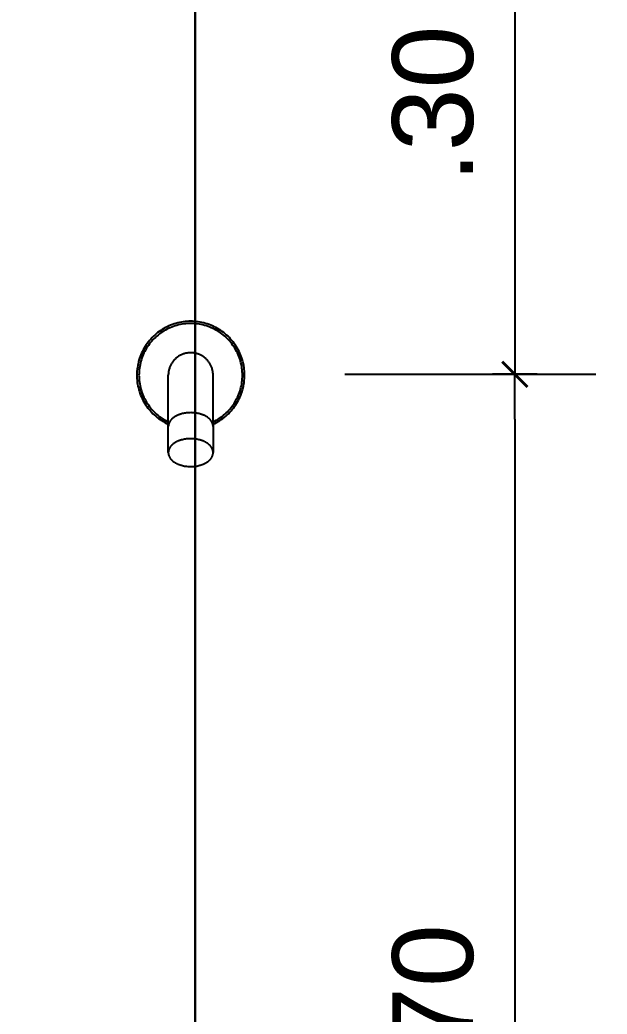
# Model space of a CAD drawing. Header units: metres. Extents: x 198 to 412, y -54 to 17.
# Drawn here: x 258.874 to 259.201, y -8.103 to -7.55 of the extents above; entities that cross this region are included whole.
import ezdxf

# ---------------------------------------------------------------- set-up
doc = ezdxf.new("R2010")
doc.units = ezdxf.units.M
doc.header["$LTSCALE"] = 10
for name, color, linetype in [('01', 1, 'Continuous'), ('TCOTA', 1, 'Continuous'), ('TM-REVEST', 252, 'Continuous')]:
    doc.layers.add(name, color=color, linetype=linetype)
doc.styles.add('ARIAL', font='arial.ttf')
doc.dimstyles.new('ST-COTA-25', dxfattribs={"dimscale": 0.25, "dimtxt": 0.18, "dimasz": 0.1, "dimexe": 0.18, "dimexo": 0.0625, "dimgap": 0.09, "dimtad": 1, "dimzin": 4, "dimdsep": 46, "dimtxsty": 'ARIAL', "dimblk1": 'COTA_N', "dimblk2": 'COTA_N', "dimsah": 1, "dimcen": 0.09, "dimclrd": 8, "dimclre": 8, "dimclrt": 1, "dimadec": 0, "dimazin": 0, "dimtfac": 1, "dimtix": 1, "dimtmove": 0, "dimatfit": 3, "dimldrblk": 'COTA_N', "dimfxl": 0.18, "dimtolj": 1, "dimtzin": 0, "dimarcsym": 0})

# ---------------------------------------------------------------- blocks, each defined once
blk = doc.blocks.new('juego de ducha california')
for p, q in [((493.23884, 11757.27667, 0), (493.23797, 11757.2761, 0)), ((493.23974, 11757.27721, 0), (493.23884, 11757.27667, 0)), ((493.24057, 11757.2763, 0), (493.23972, 11757.2758, 0)), ((493.24065, 11757.27771, 0), (493.23974, 11757.27721, 0)), ((493.24144, 11757.27677, 0), (493.24057, 11757.2763, 0)), ((493.24158, 11757.27818, 0), (493.24065, 11757.27771, 0)), ((493.24232, 11757.2772, 0), (493.24144, 11757.27677, 0)), ((493.24253, 11757.27862, 0), (493.24158, 11757.27818, 0)), ((493.24321, 11757.27761, 0), (493.24232, 11757.2772, 0)), ((493.24349, 11757.27903, 0), (493.24253, 11757.27862, 0)), ((493.24412, 11757.27799, 0), (493.24321, 11757.27761, 0)), ((493.24446, 11757.2794, 0), (493.24349, 11757.27903, 0)), ((493.24504, 11757.27833, 0), (493.24412, 11757.27799, 0)), ((493.24545, 11757.27974, 0), (493.24446, 11757.2794, 0)), ((493.24598, 11757.27865, 0), (493.24504, 11757.27833, 0)), ((493.24645, 11757.28004, 0), (493.24545, 11757.27974, 0)), ((493.24692, 11757.27893, 0), (493.24598, 11757.27865, 0)), ((493.24746, 11757.28031, 0), (493.24645, 11757.28004, 0)), ((493.24787, 11757.27918, 0), (493.24692, 11757.27893, 0)), ((493.24847, 11757.28055, 0), (493.24746, 11757.28031, 0)), ((493.24883, 11757.27939, 0), (493.24787, 11757.27918, 0)), ((493.2495, 11757.28074, 0), (493.24847, 11757.28055, 0)), ((493.2498, 11757.27958, 0), (493.24883, 11757.27939, 0)), ((493.25053, 11757.28091, 0), (493.2495, 11757.28074, 0)), ((493.25077, 11757.27973, 0), (493.2498, 11757.27958, 0)), ((493.25156, 11757.28103, 0), (493.25053, 11757.28091, 0)), ((493.25174, 11757.27985, 0), (493.25077, 11757.27973, 0)), ((493.2526, 11757.28112, 0), (493.25156, 11757.28103, 0)), ((493.25272, 11757.27993, 0), (493.25174, 11757.27985, 0)), ((493.25365, 11757.28118, 0), (493.2526, 11757.28112, 0)), ((493.25371, 11757.27998, 0), (493.25272, 11757.27993, 0)), ((493.25469, 11757.2812, 0), (493.25365, 11757.28118, 0)), ((493.25469, 11757.28, 0), (493.25371, 11757.27998, 0)), ((493.25573, 11757.28118, 0), (493.25469, 11757.2812, 0)), ((493.25567, 11757.27998, 0), (493.25469, 11757.28, 0)), ((493.25665, 11757.27993, 0), (493.25567, 11757.27998, 0)), ((493.25677, 11757.28112, 0), (493.25573, 11757.28118, 0)), ((493.25763, 11757.27985, 0), (493.25665, 11757.27993, 0)), ((493.25781, 11757.28103, 0), (493.25677, 11757.28112, 0)), ((493.25861, 11757.27973, 0), (493.25763, 11757.27985, 0)), ((493.25885, 11757.28091, 0), (493.25781, 11757.28103, 0)), ((493.25958, 11757.27958, 0), (493.25861, 11757.27973, 0)), ((493.25988, 11757.28074, 0), (493.25885, 11757.28091, 0)), ((493.26055, 11757.27939, 0), (493.25958, 11757.27958, 0)), ((493.2609, 11757.28055, 0), (493.25988, 11757.28074, 0)), ((493.26151, 11757.27918, 0), (493.26055, 11757.27939, 0)), ((493.26192, 11757.28031, 0), (493.2609, 11757.28055, 0)), ((493.26246, 11757.27893, 0), (493.26151, 11757.27918, 0)), ((493.26293, 11757.28004, 0), (493.26192, 11757.28031, 0)), ((493.2634, 11757.27865, 0), (493.26246, 11757.27893, 0)), ((493.26393, 11757.27974, 0), (493.26293, 11757.28004, 0)), ((493.26433, 11757.27833, 0), (493.2634, 11757.27865, 0)), ((493.26491, 11757.2794, 0), (493.26393, 11757.27974, 0)), ((493.26525, 11757.27799, 0), (493.26433, 11757.27833, 0)), ((493.26589, 11757.27903, 0), (493.26491, 11757.2794, 0)), ((493.26616, 11757.27761, 0), (493.26525, 11757.27799, 0)), ((493.26685, 11757.27862, 0), (493.26589, 11757.27903, 0)), ((493.26706, 11757.2772, 0), (493.26616, 11757.27761, 0)), ((493.2678, 11757.27818, 0), (493.26685, 11757.27862, 0)), ((493.26794, 11757.27677, 0), (493.26706, 11757.2772, 0)), ((493.26873, 11757.27771, 0), (493.2678, 11757.27818, 0)), ((493.2688, 11757.2763, 0), (493.26794, 11757.27677, 0)), ((493.26964, 11757.27721, 0), (493.26873, 11757.27771, 0)), ((493.26965, 11757.2758, 0), (493.2688, 11757.2763, 0)), ((493.27054, 11757.27667, 0), (493.26964, 11757.27721, 0)), ((493.27141, 11757.2761, 0), (493.27054, 11757.27667, 0)), ((493.23245, 11757.27134, 0), (493.23177, 11757.27055, 0)), ((493.23317, 11757.2721, 0), (493.23245, 11757.27134, 0)), ((493.23364, 11757.27085, 0), (493.23298, 11757.27012, 0)), ((493.23391, 11757.27283, 0), (493.23317, 11757.2721, 0)), ((493.23432, 11757.27156, 0), (493.23364, 11757.27085, 0)), ((493.23467, 11757.27354, 0), (493.23391, 11757.27283, 0)), ((493.23503, 11757.27224, 0), (493.23432, 11757.27156, 0)), ((493.23546, 11757.27423, 0), (493.23467, 11757.27354, 0)), ((493.23576, 11757.2729, 0), (493.23503, 11757.27224, 0)), ((493.23627, 11757.27488, 0), (493.23546, 11757.27423, 0)), ((493.23651, 11757.27354, 0), (493.23576, 11757.2729, 0)), ((493.23711, 11757.27551, 0), (493.23627, 11757.27488, 0)), ((493.23729, 11757.27414, 0), (493.23651, 11757.27354, 0)), ((493.23797, 11757.2761, 0), (493.23711, 11757.27551, 0)), ((493.23808, 11757.27472, 0), (493.23729, 11757.27414, 0)), ((493.23889, 11757.27528, 0), (493.23808, 11757.27472, 0)), ((493.23972, 11757.2758, 0), (493.23889, 11757.27528, 0)), ((493.27048, 11757.27528, 0), (493.26965, 11757.2758, 0)), ((493.2713, 11757.27472, 0), (493.27048, 11757.27528, 0)), ((493.27209, 11757.27414, 0), (493.2713, 11757.27472, 0)), ((493.27227, 11757.27551, 0), (493.27141, 11757.2761, 0)), ((493.27286, 11757.27354, 0), (493.27209, 11757.27414, 0)), ((493.2731, 11757.27488, 0), (493.27227, 11757.27551, 0)), ((493.27362, 11757.2729, 0), (493.27286, 11757.27354, 0)), ((493.27391, 11757.27423, 0), (493.2731, 11757.27488, 0)), ((493.27435, 11757.27224, 0), (493.27362, 11757.2729, 0)), ((493.2747, 11757.27354, 0), (493.27391, 11757.27423, 0)), ((493.27505, 11757.27156, 0), (493.27435, 11757.27224, 0)), ((493.27547, 11757.27283, 0), (493.2747, 11757.27354, 0)), ((493.27574, 11757.27085, 0), (493.27505, 11757.27156, 0)), ((493.27621, 11757.2721, 0), (493.27547, 11757.27283, 0)), ((493.2764, 11757.27012, 0), (493.27574, 11757.27085, 0)), ((493.27692, 11757.27134, 0), (493.27621, 11757.2721, 0)), ((493.27761, 11757.27055, 0), (493.27692, 11757.27134, 0)), ((493.22825, 11757.26538, 0), (493.22778, 11757.26446, 0)), ((493.22876, 11757.26629, 0), (493.22825, 11757.26538, 0)), ((493.2293, 11757.26719, 0), (493.22876, 11757.26629, 0)), ((493.22958, 11757.26531, 0), (493.22912, 11757.26445, 0)), ((493.22988, 11757.26806, 0), (493.2293, 11757.26719, 0)), ((493.23008, 11757.26616, 0), (493.22958, 11757.26531, 0)), ((493.23048, 11757.26891, 0), (493.22988, 11757.26806, 0)), ((493.23061, 11757.26699, 0), (493.23008, 11757.26616, 0)), ((493.23111, 11757.26974, 0), (493.23048, 11757.26891, 0)), ((493.23116, 11757.2678, 0), (493.23061, 11757.26699, 0)), ((493.23177, 11757.27055, 0), (493.23111, 11757.26974, 0)), ((493.23174, 11757.2686, 0), (493.23116, 11757.2678, 0)), ((493.23235, 11757.26937, 0), (493.23174, 11757.2686, 0)), ((493.23298, 11757.27012, 0), (493.23235, 11757.26937, 0)), ((493.27703, 11757.26937, 0), (493.2764, 11757.27012, 0)), ((493.27764, 11757.2686, 0), (493.27703, 11757.26937, 0)), ((493.27827, 11757.26974, 0), (493.27761, 11757.27055, 0)), ((493.27822, 11757.2678, 0), (493.27764, 11757.2686, 0)), ((493.27877, 11757.26699, 0), (493.27822, 11757.2678, 0)), ((493.2789, 11757.26891, 0), (493.27827, 11757.26974, 0)), ((493.2793, 11757.26616, 0), (493.27877, 11757.26699, 0)), ((493.2795, 11757.26806, 0), (493.2789, 11757.26891, 0)), ((493.27979, 11757.26531, 0), (493.2793, 11757.26616, 0)), ((493.28007, 11757.26719, 0), (493.2795, 11757.26806, 0)), ((493.28026, 11757.26445, 0), (493.27979, 11757.26531, 0)), ((493.28061, 11757.26629, 0), (493.28007, 11757.26719, 0)), ((493.28112, 11757.26538, 0), (493.28061, 11757.26629, 0)), ((493.2816, 11757.26446, 0), (493.28112, 11757.26538, 0)), ((493.2262, 11757.2606, 0), (493.22589, 11757.2596, 0)), ((493.22654, 11757.26158, 0), (493.2262, 11757.2606, 0)), ((493.22692, 11757.26255, 0), (493.22654, 11757.26158, 0)), ((493.22733, 11757.26351, 0), (493.22692, 11757.26255, 0)), ((493.22724, 11757.25991, 0), (493.22696, 11757.25897, 0)), ((493.22755, 11757.26084, 0), (493.22724, 11757.25991, 0)), ((493.22778, 11757.26446, 0), (493.22733, 11757.26351, 0)), ((493.2279, 11757.26176, 0), (493.22755, 11757.26084, 0)), ((493.22827, 11757.26267, 0), (493.2279, 11757.26176, 0)), ((493.22868, 11757.26357, 0), (493.22827, 11757.26267, 0)), ((493.22912, 11757.26445, 0), (493.22868, 11757.26357, 0)), ((493.24565, 11757.25981, 0), (493.24536, 11757.2595, 0)), ((493.24595, 11757.26012, 0), (493.24565, 11757.25981, 0)), ((493.24626, 11757.26042, 0), (493.24595, 11757.26012, 0)), ((493.24658, 11757.2607, 0), (493.24626, 11757.26042, 0)), ((493.24691, 11757.26098, 0), (493.24658, 11757.2607, 0)), ((493.24726, 11757.26124, 0), (493.24691, 11757.26098, 0)), ((493.24761, 11757.26149, 0), (493.24726, 11757.26124, 0)), ((493.24796, 11757.26173, 0), (493.24761, 11757.26149, 0)), ((493.24833, 11757.26195, 0), (493.24796, 11757.26173, 0)), ((493.2487, 11757.26217, 0), (493.24833, 11757.26195, 0)), ((493.24909, 11757.26237, 0), (493.2487, 11757.26217, 0)), ((493.24947, 11757.26255, 0), (493.24909, 11757.26237, 0)), ((493.24987, 11757.26273, 0), (493.24947, 11757.26255, 0)), ((493.25027, 11757.26289, 0), (493.24987, 11757.26273, 0)), ((493.25067, 11757.26303, 0), (493.25027, 11757.26289, 0)), ((493.25108, 11757.26316, 0), (493.25067, 11757.26303, 0)), ((493.2515, 11757.26328, 0), (493.25108, 11757.26316, 0)), ((493.25191, 11757.26338, 0), (493.2515, 11757.26328, 0)), ((493.25234, 11757.26347, 0), (493.25191, 11757.26338, 0)), ((493.25276, 11757.26355, 0), (493.25234, 11757.26347, 0)), ((493.25319, 11757.26361, 0), (493.25276, 11757.26355, 0)), ((493.25361, 11757.26365, 0), (493.25319, 11757.26361, 0)), ((493.25404, 11757.26368, 0), (493.25361, 11757.26365, 0)), ((493.25447, 11757.26369, 0), (493.25404, 11757.26368, 0)), ((493.2549, 11757.26369, 0), (493.25447, 11757.26369, 0)), ((493.25533, 11757.26368, 0), (493.2549, 11757.26369, 0)), ((493.25576, 11757.26365, 0), (493.25533, 11757.26368, 0)), ((493.25619, 11757.26361, 0), (493.25576, 11757.26365, 0)), ((493.25662, 11757.26355, 0), (493.25619, 11757.26361, 0)), ((493.25704, 11757.26347, 0), (493.25662, 11757.26355, 0)), ((493.25746, 11757.26338, 0), (493.25704, 11757.26347, 0)), ((493.25788, 11757.26328, 0), (493.25746, 11757.26338, 0)), ((493.2583, 11757.26316, 0), (493.25788, 11757.26328, 0)), ((493.2587, 11757.26303, 0), (493.2583, 11757.26316, 0)), ((493.25911, 11757.26289, 0), (493.2587, 11757.26303, 0)), ((493.25951, 11757.26273, 0), (493.25911, 11757.26289, 0)), ((493.2599, 11757.26255, 0), (493.25951, 11757.26273, 0)), ((493.26029, 11757.26237, 0), (493.2599, 11757.26255, 0)), ((493.26067, 11757.26217, 0), (493.26029, 11757.26237, 0)), ((493.26105, 11757.26195, 0), (493.26067, 11757.26217, 0)), ((493.26141, 11757.26173, 0), (493.26105, 11757.26195, 0)), ((493.26177, 11757.26149, 0), (493.26141, 11757.26173, 0)), ((493.26212, 11757.26124, 0), (493.26177, 11757.26149, 0)), ((493.26246, 11757.26098, 0), (493.26212, 11757.26124, 0)), ((493.26279, 11757.2607, 0), (493.26246, 11757.26098, 0)), ((493.26312, 11757.26042, 0), (493.26279, 11757.2607, 0)), ((493.26343, 11757.26012, 0), (493.26312, 11757.26042, 0)), ((493.26373, 11757.25981, 0), (493.26343, 11757.26012, 0)), ((493.26402, 11757.2595, 0), (493.26373, 11757.25981, 0)), ((493.2807, 11757.26357, 0), (493.28026, 11757.26445, 0)), ((493.2811, 11757.26267, 0), (493.2807, 11757.26357, 0)), ((493.28148, 11757.26176, 0), (493.2811, 11757.26267, 0)), ((493.28183, 11757.26084, 0), (493.28148, 11757.26176, 0)), ((493.28204, 11757.26351, 0), (493.2816, 11757.26446, 0)), ((493.28214, 11757.25991, 0), (493.28183, 11757.26084, 0)), ((493.28246, 11757.26255, 0), (493.28204, 11757.26351, 0)), ((493.28242, 11757.25897, 0), (493.28214, 11757.25991, 0)), ((493.28283, 11757.26158, 0), (493.28246, 11757.26255, 0)), ((493.28318, 11757.2606, 0), (493.28283, 11757.26158, 0)), ((493.28349, 11757.2596, 0), (493.28318, 11757.2606, 0)), ((493.22487, 11757.25449, 0), (493.22477, 11757.25345, 0)), ((493.225, 11757.25552, 0), (493.22487, 11757.25449, 0)), ((493.22517, 11757.25655, 0), (493.225, 11757.25552, 0)), ((493.22537, 11757.25758, 0), (493.22517, 11757.25655, 0)), ((493.22561, 11757.25859, 0), (493.22537, 11757.25758, 0)), ((493.22589, 11757.2596, 0), (493.22561, 11757.25859, 0)), ((493.22616, 11757.25512, 0), (493.22604, 11757.25414, 0)), ((493.22631, 11757.25609, 0), (493.22616, 11757.25512, 0)), ((493.22649, 11757.25706, 0), (493.22631, 11757.25609, 0)), ((493.22671, 11757.25802, 0), (493.22649, 11757.25706, 0)), ((493.22696, 11757.25897, 0), (493.22671, 11757.25802, 0)), ((493.24258, 11757.25421, 0), (493.24249, 11757.25379, 0)), ((493.24269, 11757.25463, 0), (493.24258, 11757.25421, 0)), ((493.24282, 11757.25504, 0), (493.24269, 11757.25463, 0)), ((493.24296, 11757.25545, 0), (493.24282, 11757.25504, 0)), ((493.24311, 11757.25585, 0), (493.24296, 11757.25545, 0)), ((493.24327, 11757.25625, 0), (493.24311, 11757.25585, 0)), ((493.24345, 11757.25664, 0), (493.24327, 11757.25625, 0)), ((493.24365, 11757.25702, 0), (493.24345, 11757.25664, 0)), ((493.24385, 11757.2574, 0), (493.24365, 11757.25702, 0)), ((493.24407, 11757.25777, 0), (493.24385, 11757.2574, 0)), ((493.24431, 11757.25813, 0), (493.24407, 11757.25777, 0)), ((493.24455, 11757.25849, 0), (493.24431, 11757.25813, 0)), ((493.24481, 11757.25883, 0), (493.24455, 11757.25849, 0)), ((493.24508, 11757.25917, 0), (493.24481, 11757.25883, 0)), ((493.24536, 11757.2595, 0), (493.24508, 11757.25917, 0)), ((493.2643, 11757.25917, 0), (493.26402, 11757.2595, 0)), ((493.26457, 11757.25883, 0), (493.2643, 11757.25917, 0)), ((493.26483, 11757.25849, 0), (493.26457, 11757.25883, 0)), ((493.26507, 11757.25813, 0), (493.26483, 11757.25849, 0)), ((493.2653, 11757.25777, 0), (493.26507, 11757.25813, 0)), ((493.26552, 11757.2574, 0), (493.2653, 11757.25777, 0)), ((493.26573, 11757.25702, 0), (493.26552, 11757.2574, 0)), ((493.26592, 11757.25664, 0), (493.26573, 11757.25702, 0)), ((493.2661, 11757.25625, 0), (493.26592, 11757.25664, 0)), ((493.26627, 11757.25585, 0), (493.2661, 11757.25625, 0)), ((493.26642, 11757.25545, 0), (493.26627, 11757.25585, 0)), ((493.26656, 11757.25504, 0), (493.26642, 11757.25545, 0)), ((493.26668, 11757.25463, 0), (493.26656, 11757.25504, 0)), ((493.26679, 11757.25421, 0), (493.26668, 11757.25463, 0)), ((493.26689, 11757.25379, 0), (493.26679, 11757.25421, 0)), ((493.28267, 11757.25802, 0), (493.28242, 11757.25897, 0)), ((493.28289, 11757.25706, 0), (493.28267, 11757.25802, 0)), ((493.28307, 11757.25609, 0), (493.28289, 11757.25706, 0)), ((493.28322, 11757.25512, 0), (493.28307, 11757.25609, 0)), ((493.28334, 11757.25414, 0), (493.28322, 11757.25512, 0)), ((493.28376, 11757.25859, 0), (493.28349, 11757.2596, 0)), ((493.284, 11757.25758, 0), (493.28376, 11757.25859, 0)), ((493.28421, 11757.25655, 0), (493.284, 11757.25758, 0)), ((493.28437, 11757.25552, 0), (493.28421, 11757.25655, 0)), ((493.28451, 11757.25449, 0), (493.28437, 11757.25552, 0)), ((493.2846, 11757.25345, 0), (493.28451, 11757.25449, 0)), ((493.22471, 11757.25241, 0), (493.22469, 11757.25137, 0)), ((493.22469, 11757.25137, 0), (493.2247, 11757.25032, 0)), ((493.2247, 11757.25032, 0), (493.22475, 11757.24928, 0)), ((493.22477, 11757.25345, 0), (493.22471, 11757.25241, 0)), ((493.22475, 11757.24928, 0), (493.22483, 11757.24824, 0)), ((493.22591, 11757.25218, 0), (493.22589, 11757.2512, 0)), ((493.22589, 11757.2512, 0), (493.22591, 11757.25022, 0)), ((493.22596, 11757.25316, 0), (493.22591, 11757.25218, 0)), ((493.22591, 11757.25022, 0), (493.22596, 11757.24924, 0)), ((493.22604, 11757.25414, 0), (493.22596, 11757.25316, 0)), ((493.22596, 11757.24924, 0), (493.22604, 11757.24826, 0)), ((493.24223, 11757.25166, 0), (493.24222, 11757.25123, 0)), ((493.24222, 11757.2227, 0), (493.24222, 11757.25123, 0)), ((493.24225, 11757.25209, 0), (493.24223, 11757.25166, 0)), ((493.24229, 11757.25252, 0), (493.24225, 11757.25209, 0)), ((493.24234, 11757.25294, 0), (493.24229, 11757.25252, 0)), ((493.2424, 11757.25337, 0), (493.24234, 11757.25294, 0)), ((493.24249, 11757.25379, 0), (493.2424, 11757.25337, 0)), ((493.26697, 11757.25337, 0), (493.26689, 11757.25379, 0)), ((493.26704, 11757.25294, 0), (493.26697, 11757.25337, 0)), ((493.26709, 11757.25252, 0), (493.26704, 11757.25294, 0)), ((493.26713, 11757.25209, 0), (493.26709, 11757.25252, 0)), ((493.26715, 11757.25166, 0), (493.26713, 11757.25209, 0)), ((493.26716, 11757.25123, 0), (493.26715, 11757.25166, 0)), ((493.26716, 11757.22524, 0), (493.26716, 11757.25123, 0)), ((493.28342, 11757.25316, 0), (493.28334, 11757.25414, 0)), ((493.28334, 11757.24826, 0), (493.28342, 11757.24924, 0)), ((493.28347, 11757.25218, 0), (493.28342, 11757.25316, 0)), ((493.28342, 11757.24924, 0), (493.28347, 11757.25022, 0)), ((493.28349, 11757.2512, 0), (493.28347, 11757.25218, 0)), ((493.28347, 11757.25022, 0), (493.28349, 11757.2512, 0)), ((493.28454, 11757.24824, 0), (493.28463, 11757.24928, 0)), ((493.28466, 11757.25241, 0), (493.2846, 11757.25345, 0)), ((493.28463, 11757.24928, 0), (493.28468, 11757.25032, 0)), ((493.28469, 11757.25137, 0), (493.28466, 11757.25241, 0)), ((493.28468, 11757.25032, 0), (493.28469, 11757.25137, 0)), ((493.22483, 11757.24824, 0), (493.22496, 11757.2472, 0)), ((493.22496, 11757.2472, 0), (493.22511, 11757.24617, 0)), ((493.22511, 11757.24617, 0), (493.2253, 11757.24515, 0)), ((493.2253, 11757.24515, 0), (493.22553, 11757.24413, 0)), ((493.22553, 11757.24413, 0), (493.2258, 11757.24312, 0)), ((493.2258, 11757.24312, 0), (493.22609, 11757.24212, 0)), ((493.22604, 11757.24826, 0), (493.22615, 11757.24729, 0)), ((493.22615, 11757.24729, 0), (493.2263, 11757.24632, 0)), ((493.2263, 11757.24632, 0), (493.22649, 11757.24536, 0)), ((493.22649, 11757.24536, 0), (493.2267, 11757.2444, 0)), ((493.2267, 11757.2444, 0), (493.22695, 11757.24345, 0)), ((493.22695, 11757.24345, 0), (493.22723, 11757.24251, 0)), ((493.28215, 11757.24251, 0), (493.28243, 11757.24345, 0)), ((493.28243, 11757.24345, 0), (493.28268, 11757.2444, 0)), ((493.28268, 11757.2444, 0), (493.28289, 11757.24536, 0)), ((493.28289, 11757.24536, 0), (493.28307, 11757.24632, 0)), ((493.28307, 11757.24632, 0), (493.28322, 11757.24729, 0)), ((493.28322, 11757.24729, 0), (493.28334, 11757.24826, 0)), ((493.28328, 11757.24212, 0), (493.28358, 11757.24312, 0)), ((493.28358, 11757.24312, 0), (493.28384, 11757.24413, 0)), ((493.28384, 11757.24413, 0), (493.28407, 11757.24515, 0)), ((493.28407, 11757.24515, 0), (493.28426, 11757.24617, 0)), ((493.28426, 11757.24617, 0), (493.28442, 11757.2472, 0)), ((493.28442, 11757.2472, 0), (493.28454, 11757.24824, 0)), ((493.22609, 11757.24212, 0), (493.22643, 11757.24113, 0)), ((493.22643, 11757.24113, 0), (493.22679, 11757.24015, 0)), ((493.22679, 11757.24015, 0), (493.2272, 11757.23919, 0)), ((493.2272, 11757.23919, 0), (493.22763, 11757.23824, 0)), ((493.22723, 11757.24251, 0), (493.22754, 11757.24158, 0)), ((493.22754, 11757.24158, 0), (493.22788, 11757.24067, 0)), ((493.22763, 11757.23824, 0), (493.2281, 11757.23731, 0)), ((493.22788, 11757.24067, 0), (493.22826, 11757.23976, 0)), ((493.22826, 11757.23976, 0), (493.22866, 11757.23887, 0)), ((493.22866, 11757.23887, 0), (493.2291, 11757.23799, 0)), ((493.2291, 11757.23799, 0), (493.22956, 11757.23712, 0)), ((493.27982, 11757.23712, 0), (493.28028, 11757.23799, 0)), ((493.28028, 11757.23799, 0), (493.28072, 11757.23887, 0)), ((493.28072, 11757.23887, 0), (493.28112, 11757.23976, 0)), ((493.28112, 11757.23976, 0), (493.28149, 11757.24067, 0)), ((493.28128, 11757.23731, 0), (493.28175, 11757.23824, 0)), ((493.28149, 11757.24067, 0), (493.28184, 11757.24158, 0)), ((493.28175, 11757.23824, 0), (493.28218, 11757.23919, 0)), ((493.28184, 11757.24158, 0), (493.28215, 11757.24251, 0)), ((493.28218, 11757.23919, 0), (493.28258, 11757.24015, 0)), ((493.28258, 11757.24015, 0), (493.28295, 11757.24113, 0)), ((493.28295, 11757.24113, 0), (493.28328, 11757.24212, 0)), ((493.2281, 11757.23731, 0), (493.2286, 11757.23639, 0)), ((493.2286, 11757.23639, 0), (493.22913, 11757.23549, 0)), ((493.22913, 11757.23549, 0), (493.22969, 11757.23461, 0)), ((493.22956, 11757.23712, 0), (493.23005, 11757.23628, 0)), ((493.22969, 11757.23461, 0), (493.23028, 11757.23375, 0)), ((493.23005, 11757.23628, 0), (493.23058, 11757.23545, 0)), ((493.23028, 11757.23375, 0), (493.2309, 11757.23292, 0)), ((493.23058, 11757.23545, 0), (493.23113, 11757.23464, 0)), ((493.2309, 11757.23292, 0), (493.23155, 11757.2321, 0)), ((493.23113, 11757.23464, 0), (493.2317, 11757.23384, 0)), ((493.23155, 11757.2321, 0), (493.23223, 11757.23131, 0)), ((493.2317, 11757.23384, 0), (493.23231, 11757.23307, 0)), ((493.23231, 11757.23307, 0), (493.23294, 11757.23232, 0)), ((493.23294, 11757.23232, 0), (493.23359, 11757.23159, 0)), ((493.27579, 11757.23159, 0), (493.27644, 11757.23232, 0)), ((493.27644, 11757.23232, 0), (493.27707, 11757.23307, 0)), ((493.27707, 11757.23307, 0), (493.27767, 11757.23384, 0)), ((493.27715, 11757.23131, 0), (493.27783, 11757.2321, 0)), ((493.27767, 11757.23384, 0), (493.27825, 11757.23464, 0)), ((493.27783, 11757.2321, 0), (493.27848, 11757.23292, 0)), ((493.27825, 11757.23464, 0), (493.2788, 11757.23545, 0)), ((493.27848, 11757.23292, 0), (493.2791, 11757.23375, 0)), ((493.2788, 11757.23545, 0), (493.27932, 11757.23628, 0)), ((493.2791, 11757.23375, 0), (493.27969, 11757.23461, 0)), ((493.27932, 11757.23628, 0), (493.27982, 11757.23712, 0)), ((493.27969, 11757.23461, 0), (493.28025, 11757.23549, 0)), ((493.28025, 11757.23549, 0), (493.28078, 11757.23639, 0)), ((493.28078, 11757.23639, 0), (493.28128, 11757.23731, 0)), ((493.23223, 11757.23131, 0), (493.23293, 11757.23054, 0)), ((493.23293, 11757.23054, 0), (493.23367, 11757.22979, 0)), ((493.23359, 11757.23159, 0), (493.23427, 11757.23089, 0)), ((493.23367, 11757.22979, 0), (493.23442, 11757.22908, 0)), ((493.23427, 11757.23089, 0), (493.23497, 11757.2302, 0)), ((493.23442, 11757.22908, 0), (493.2352, 11757.22838, 0)), ((493.23497, 11757.2302, 0), (493.2357, 11757.22954, 0)), ((493.2352, 11757.22838, 0), (493.23601, 11757.22772, 0)), ((493.2357, 11757.22954, 0), (493.23645, 11757.22891, 0)), ((493.23601, 11757.22772, 0), (493.23684, 11757.22709, 0)), ((493.23645, 11757.22891, 0), (493.23721, 11757.2283, 0)), ((493.23684, 11757.22709, 0), (493.23769, 11757.22648, 0)), ((493.23721, 11757.2283, 0), (493.238, 11757.22772, 0)), ((493.238, 11757.22772, 0), (493.23881, 11757.22717, 0)), ((493.23881, 11757.22717, 0), (493.23964, 11757.22664, 0)), ((493.23964, 11757.22664, 0), (493.24048, 11757.22614, 0)), ((493.24392, 11757.22651, 0), (493.24376, 11757.22634, 0)), ((493.24408, 11757.22668, 0), (493.24392, 11757.22651, 0)), ((493.24425, 11757.22685, 0), (493.24408, 11757.22668, 0)), ((493.24443, 11757.22702, 0), (493.24425, 11757.22685, 0)), ((493.24462, 11757.22718, 0), (493.24443, 11757.22702, 0)), ((493.24481, 11757.22734, 0), (493.24462, 11757.22718, 0)), ((493.24501, 11757.22749, 0), (493.24481, 11757.22734, 0)), ((493.24521, 11757.22765, 0), (493.24501, 11757.22749, 0)), ((493.24543, 11757.2278, 0), (493.24521, 11757.22765, 0)), ((493.24565, 11757.22795, 0), (493.24543, 11757.2278, 0)), ((493.24587, 11757.22809, 0), (493.24565, 11757.22795, 0)), ((493.2461, 11757.22823, 0), (493.24587, 11757.22809, 0)), ((493.24634, 11757.22836, 0), (493.2461, 11757.22823, 0)), ((493.24658, 11757.2285, 0), (493.24634, 11757.22836, 0)), ((493.24683, 11757.22863, 0), (493.24658, 11757.2285, 0)), ((493.24708, 11757.22875, 0), (493.24683, 11757.22863, 0)), ((493.24734, 11757.22887, 0), (493.24708, 11757.22875, 0)), ((493.2476, 11757.22898, 0), (493.24734, 11757.22887, 0)), ((493.24787, 11757.22909, 0), (493.2476, 11757.22898, 0)), ((493.24813, 11757.2292, 0), (493.24787, 11757.22909, 0)), ((493.24841, 11757.2293, 0), (493.24813, 11757.2292, 0)), ((493.24868, 11757.2294, 0), (493.24841, 11757.2293, 0)), ((493.24896, 11757.22949, 0), (493.24868, 11757.2294, 0)), ((493.24924, 11757.22958, 0), (493.24896, 11757.22949, 0)), ((493.24953, 11757.22966, 0), (493.24924, 11757.22958, 0)), ((493.2501, 11757.22981, 0), (493.24953, 11757.22966, 0)), ((493.25068, 11757.22995, 0), (493.2501, 11757.22981, 0)), ((493.25126, 11757.23006, 0), (493.25068, 11757.22995, 0)), ((493.25184, 11757.23015, 0), (493.25126, 11757.23006, 0)), ((493.25242, 11757.23023, 0), (493.25184, 11757.23015, 0)), ((493.253, 11757.23029, 0), (493.25242, 11757.23023, 0)), ((493.25357, 11757.23033, 0), (493.253, 11757.23029, 0)), ((493.25413, 11757.23035, 0), (493.25357, 11757.23033, 0)), ((493.25469, 11757.23036, 0), (493.25413, 11757.23035, 0)), ((493.25524, 11757.23035, 0), (493.25469, 11757.23036, 0)), ((493.25581, 11757.23033, 0), (493.25524, 11757.23035, 0)), ((493.25638, 11757.23029, 0), (493.25581, 11757.23033, 0)), ((493.25696, 11757.23023, 0), (493.25638, 11757.23029, 0)), ((493.25754, 11757.23015, 0), (493.25696, 11757.23023, 0)), ((493.25812, 11757.23006, 0), (493.25754, 11757.23015, 0)), ((493.2587, 11757.22995, 0), (493.25812, 11757.23006, 0)), ((493.25928, 11757.22981, 0), (493.2587, 11757.22995, 0)), ((493.25985, 11757.22966, 0), (493.25928, 11757.22981, 0)), ((493.26013, 11757.22958, 0), (493.25985, 11757.22966, 0)), ((493.26042, 11757.22949, 0), (493.26013, 11757.22958, 0)), ((493.26069, 11757.2294, 0), (493.26042, 11757.22949, 0)), ((493.26097, 11757.2293, 0), (493.26069, 11757.2294, 0)), ((493.26124, 11757.2292, 0), (493.26097, 11757.2293, 0)), ((493.26151, 11757.22909, 0), (493.26124, 11757.2292, 0)), ((493.26178, 11757.22898, 0), (493.26151, 11757.22909, 0)), ((493.26204, 11757.22887, 0), (493.26178, 11757.22898, 0)), ((493.2623, 11757.22875, 0), (493.26204, 11757.22887, 0)), ((493.26255, 11757.22863, 0), (493.2623, 11757.22875, 0)), ((493.26279, 11757.2285, 0), (493.26255, 11757.22863, 0)), ((493.26304, 11757.22836, 0), (493.26279, 11757.2285, 0)), ((493.26327, 11757.22823, 0), (493.26304, 11757.22836, 0)), ((493.26351, 11757.22809, 0), (493.26327, 11757.22823, 0)), ((493.26373, 11757.22795, 0), (493.26351, 11757.22809, 0)), ((493.26395, 11757.2278, 0), (493.26373, 11757.22795, 0)), ((493.26416, 11757.22765, 0), (493.26395, 11757.2278, 0)), ((493.26437, 11757.22749, 0), (493.26416, 11757.22765, 0)), ((493.26457, 11757.22734, 0), (493.26437, 11757.22749, 0)), ((493.26476, 11757.22718, 0), (493.26457, 11757.22734, 0)), ((493.26495, 11757.22702, 0), (493.26476, 11757.22718, 0)), ((493.26512, 11757.22685, 0), (493.26495, 11757.22702, 0)), ((493.2653, 11757.22668, 0), (493.26512, 11757.22685, 0)), ((493.26546, 11757.22651, 0), (493.2653, 11757.22668, 0)), ((493.26562, 11757.22634, 0), (493.26546, 11757.22651, 0)), ((493.26889, 11757.22614, 0), (493.26974, 11757.22664, 0)), ((493.26974, 11757.22664, 0), (493.27056, 11757.22717, 0)), ((493.27056, 11757.22717, 0), (493.27137, 11757.22772, 0)), ((493.27137, 11757.22772, 0), (493.27216, 11757.2283, 0)), ((493.27169, 11757.22648, 0), (493.27254, 11757.22709, 0)), ((493.27216, 11757.2283, 0), (493.27293, 11757.22891, 0)), ((493.27254, 11757.22709, 0), (493.27337, 11757.22772, 0)), ((493.27293, 11757.22891, 0), (493.27368, 11757.22954, 0)), ((493.27337, 11757.22772, 0), (493.27417, 11757.22838, 0)), ((493.27368, 11757.22954, 0), (493.2744, 11757.2302, 0)), ((493.27417, 11757.22838, 0), (493.27495, 11757.22908, 0)), ((493.2744, 11757.2302, 0), (493.27511, 11757.23089, 0)), ((493.27495, 11757.22908, 0), (493.27571, 11757.22979, 0)), ((493.27511, 11757.23089, 0), (493.27579, 11757.23159, 0)), ((493.27571, 11757.22979, 0), (493.27644, 11757.23054, 0)), ((493.27644, 11757.23054, 0), (493.27715, 11757.23131, 0)), ((493.23769, 11757.22648, 0), (493.23856, 11757.2259, 0)), ((493.23856, 11757.2259, 0), (493.23945, 11757.22536, 0)), ((493.23945, 11757.22536, 0), (493.24035, 11757.22484, 0)), ((493.24035, 11757.22484, 0), (493.24128, 11757.22436, 0)), ((493.24048, 11757.22614, 0), (493.24134, 11757.22567, 0)), ((493.24128, 11757.22436, 0), (493.24222, 11757.22391, 0)), ((493.24134, 11757.22567, 0), (493.24222, 11757.22524, 0)), ((493.24223, 11757.22287, 0), (493.24222, 11757.22278, 0)), ((493.24222, 11757.22278, 0), (493.24222, 11757.2227, 0)), ((493.24222, 11757.2227, 0), (493.24222, 11757.22261, 0)), ((493.24222, 11757.2082, 0), (493.24222, 11757.22261, 0)), ((493.24224, 11757.22304, 0), (493.24223, 11757.22296, 0)), ((493.24223, 11757.22296, 0), (493.24223, 11757.22287, 0)), ((493.24225, 11757.22313, 0), (493.24224, 11757.22304, 0)), ((493.24226, 11757.22322, 0), (493.24225, 11757.22313, 0)), ((493.24227, 11757.22331, 0), (493.24226, 11757.22322, 0)), ((493.24228, 11757.2234, 0), (493.24227, 11757.22331, 0)), ((493.2423, 11757.22349, 0), (493.24228, 11757.2234, 0)), ((493.24232, 11757.22357, 0), (493.2423, 11757.22349, 0)), ((493.24233, 11757.22366, 0), (493.24232, 11757.22357, 0)), ((493.24236, 11757.22375, 0), (493.24233, 11757.22366, 0)), ((493.24238, 11757.22384, 0), (493.24236, 11757.22375, 0)), ((493.2424, 11757.22393, 0), (493.24238, 11757.22384, 0)), ((493.24243, 11757.22402, 0), (493.2424, 11757.22393, 0)), ((493.24246, 11757.22411, 0), (493.24243, 11757.22402, 0)), ((493.24248, 11757.2242, 0), (493.24246, 11757.22411, 0)), ((493.24252, 11757.22429, 0), (493.24248, 11757.2242, 0)), ((493.24255, 11757.22438, 0), (493.24252, 11757.22429, 0)), ((493.24258, 11757.22447, 0), (493.24255, 11757.22438, 0)), ((493.24262, 11757.22456, 0), (493.24258, 11757.22447, 0)), ((493.24266, 11757.22465, 0), (493.24262, 11757.22456, 0)), ((493.2427, 11757.22474, 0), (493.24266, 11757.22465, 0)), ((493.24279, 11757.22492, 0), (493.2427, 11757.22474, 0)), ((493.24288, 11757.2251, 0), (493.24279, 11757.22492, 0)), ((493.24298, 11757.22528, 0), (493.24288, 11757.2251, 0)), ((493.2431, 11757.22546, 0), (493.24298, 11757.22528, 0)), ((493.24321, 11757.22564, 0), (493.2431, 11757.22546, 0)), ((493.24334, 11757.22582, 0), (493.24321, 11757.22564, 0)), ((493.24347, 11757.22599, 0), (493.24334, 11757.22582, 0)), ((493.24361, 11757.22617, 0), (493.24347, 11757.22599, 0)), ((493.24376, 11757.22634, 0), (493.24361, 11757.22617, 0)), ((493.26576, 11757.22617, 0), (493.26562, 11757.22634, 0)), ((493.26591, 11757.22599, 0), (493.26576, 11757.22617, 0)), ((493.26604, 11757.22582, 0), (493.26591, 11757.22599, 0)), ((493.26616, 11757.22564, 0), (493.26604, 11757.22582, 0)), ((493.26628, 11757.22546, 0), (493.26616, 11757.22564, 0)), ((493.26639, 11757.22528, 0), (493.26628, 11757.22546, 0)), ((493.26649, 11757.2251, 0), (493.26639, 11757.22528, 0)), ((493.26659, 11757.22492, 0), (493.26649, 11757.2251, 0)), ((493.26668, 11757.22474, 0), (493.26659, 11757.22492, 0)), ((493.26672, 11757.22465, 0), (493.26668, 11757.22474, 0)), ((493.26676, 11757.22456, 0), (493.26672, 11757.22465, 0)), ((493.26679, 11757.22447, 0), (493.26676, 11757.22456, 0)), ((493.26683, 11757.22438, 0), (493.26679, 11757.22447, 0)), ((493.26686, 11757.22429, 0), (493.26683, 11757.22438, 0)), ((493.26689, 11757.2242, 0), (493.26686, 11757.22429, 0)), ((493.26692, 11757.22411, 0), (493.26689, 11757.2242, 0)), ((493.26695, 11757.22402, 0), (493.26692, 11757.22411, 0)), ((493.26698, 11757.22393, 0), (493.26695, 11757.22402, 0)), ((493.267, 11757.22384, 0), (493.26698, 11757.22393, 0)), ((493.26702, 11757.22375, 0), (493.267, 11757.22384, 0)), ((493.26704, 11757.22366, 0), (493.26702, 11757.22375, 0)), ((493.26706, 11757.22357, 0), (493.26704, 11757.22366, 0)), ((493.26708, 11757.22349, 0), (493.26706, 11757.22357, 0)), ((493.26709, 11757.2234, 0), (493.26708, 11757.22349, 0)), ((493.26711, 11757.22331, 0), (493.26709, 11757.2234, 0)), ((493.26712, 11757.22322, 0), (493.26711, 11757.22331, 0)), ((493.26713, 11757.22313, 0), (493.26712, 11757.22322, 0)), ((493.26714, 11757.22304, 0), (493.26713, 11757.22313, 0)), ((493.26714, 11757.22296, 0), (493.26714, 11757.22304, 0)), ((493.26715, 11757.22287, 0), (493.26714, 11757.22296, 0)), ((493.26715, 11757.22278, 0), (493.26715, 11757.22287, 0)), ((493.26716, 11757.2227, 0), (493.26715, 11757.22278, 0)), ((493.26716, 11757.22524, 0), (493.26803, 11757.22567, 0)), ((493.26716, 11757.22524, 0), (493.26716, 11757.2227, 0)), ((493.26716, 11757.22391, 0), (493.2681, 11757.22436, 0)), ((493.26716, 11757.22261, 0), (493.26716, 11757.2227, 0)), ((493.26716, 11757.22261, 0), (493.26716, 11757.2082, 0)), ((493.26803, 11757.22567, 0), (493.26889, 11757.22614, 0)), ((493.2681, 11757.22436, 0), (493.26902, 11757.22484, 0)), ((493.26902, 11757.22484, 0), (493.26993, 11757.22536, 0)), ((493.26993, 11757.22536, 0), (493.27082, 11757.2259, 0)), ((493.27082, 11757.2259, 0), (493.27169, 11757.22648, 0)), ((493.25068, 11757.21545, 0), (493.2501, 11757.21532, 0)), ((493.25126, 11757.21556, 0), (493.25068, 11757.21545, 0)), ((493.25184, 11757.21565, 0), (493.25126, 11757.21556, 0)), ((493.25242, 11757.21573, 0), (493.25184, 11757.21565, 0)), ((493.253, 11757.21579, 0), (493.25242, 11757.21573, 0)), ((493.25357, 11757.21583, 0), (493.253, 11757.21579, 0)), ((493.25413, 11757.21585, 0), (493.25357, 11757.21583, 0)), ((493.25469, 11757.21586, 0), (493.25413, 11757.21585, 0)), ((493.25524, 11757.21585, 0), (493.25469, 11757.21586, 0)), ((493.25581, 11757.21583, 0), (493.25524, 11757.21585, 0)), ((493.25638, 11757.21579, 0), (493.25581, 11757.21583, 0)), ((493.25696, 11757.21573, 0), (493.25638, 11757.21579, 0)), ((493.25754, 11757.21565, 0), (493.25696, 11757.21573, 0)), ((493.25812, 11757.21556, 0), (493.25754, 11757.21565, 0)), ((493.2587, 11757.21545, 0), (493.25812, 11757.21556, 0)), ((493.25928, 11757.21532, 0), (493.2587, 11757.21545, 0)), ((493.24255, 11757.20988, 0), (493.24252, 11757.20979, 0)), ((493.24258, 11757.20997, 0), (493.24255, 11757.20988, 0)), ((493.24262, 11757.21006, 0), (493.24258, 11757.20997, 0)), ((493.24266, 11757.21015, 0), (493.24262, 11757.21006, 0)), ((493.2427, 11757.21024, 0), (493.24266, 11757.21015, 0)), ((493.24279, 11757.21043, 0), (493.2427, 11757.21024, 0)), ((493.24288, 11757.21061, 0), (493.24279, 11757.21043, 0)), ((493.24298, 11757.21079, 0), (493.24288, 11757.21061, 0)), ((493.2431, 11757.21096, 0), (493.24298, 11757.21079, 0)), ((493.24321, 11757.21114, 0), (493.2431, 11757.21096, 0)), ((493.24334, 11757.21132, 0), (493.24321, 11757.21114, 0)), ((493.24347, 11757.2115, 0), (493.24334, 11757.21132, 0)), ((493.24361, 11757.21167, 0), (493.24347, 11757.2115, 0)), ((493.24376, 11757.21184, 0), (493.24361, 11757.21167, 0)), ((493.24392, 11757.21202, 0), (493.24376, 11757.21184, 0)), ((493.24408, 11757.21218, 0), (493.24392, 11757.21202, 0)), ((493.24425, 11757.21235, 0), (493.24408, 11757.21218, 0)), ((493.24443, 11757.21252, 0), (493.24425, 11757.21235, 0)), ((493.24462, 11757.21268, 0), (493.24443, 11757.21252, 0)), ((493.24481, 11757.21284, 0), (493.24462, 11757.21268, 0)), ((493.24501, 11757.213, 0), (493.24481, 11757.21284, 0)), ((493.24521, 11757.21315, 0), (493.24501, 11757.213, 0)), ((493.24543, 11757.2133, 0), (493.24521, 11757.21315, 0)), ((493.24565, 11757.21345, 0), (493.24543, 11757.2133, 0)), ((493.24587, 11757.21359, 0), (493.24565, 11757.21345, 0)), ((493.2461, 11757.21373, 0), (493.24587, 11757.21359, 0)), ((493.24634, 11757.21387, 0), (493.2461, 11757.21373, 0)), ((493.24658, 11757.214, 0), (493.24634, 11757.21387, 0)), ((493.24683, 11757.21413, 0), (493.24658, 11757.214, 0)), ((493.24708, 11757.21425, 0), (493.24683, 11757.21413, 0)), ((493.24734, 11757.21437, 0), (493.24708, 11757.21425, 0)), ((493.2476, 11757.21449, 0), (493.24734, 11757.21437, 0)), ((493.24787, 11757.2146, 0), (493.2476, 11757.21449, 0)), ((493.24813, 11757.2147, 0), (493.24787, 11757.2146, 0)), ((493.24841, 11757.2148, 0), (493.24813, 11757.2147, 0)), ((493.24868, 11757.2149, 0), (493.24841, 11757.2148, 0)), ((493.24896, 11757.21499, 0), (493.24868, 11757.2149, 0)), ((493.24924, 11757.21508, 0), (493.24896, 11757.21499, 0)), ((493.24953, 11757.21516, 0), (493.24924, 11757.21508, 0)), ((493.2501, 11757.21532, 0), (493.24953, 11757.21516, 0)), ((493.25985, 11757.21516, 0), (493.25928, 11757.21532, 0)), ((493.26013, 11757.21508, 0), (493.25985, 11757.21516, 0)), ((493.26042, 11757.21499, 0), (493.26013, 11757.21508, 0)), ((493.26069, 11757.2149, 0), (493.26042, 11757.21499, 0)), ((493.26097, 11757.2148, 0), (493.26069, 11757.2149, 0)), ((493.26124, 11757.2147, 0), (493.26097, 11757.2148, 0)), ((493.26151, 11757.2146, 0), (493.26124, 11757.2147, 0)), ((493.26178, 11757.21449, 0), (493.26151, 11757.2146, 0)), ((493.26204, 11757.21437, 0), (493.26178, 11757.21449, 0)), ((493.2623, 11757.21425, 0), (493.26204, 11757.21437, 0)), ((493.26255, 11757.21413, 0), (493.2623, 11757.21425, 0)), ((493.26279, 11757.214, 0), (493.26255, 11757.21413, 0)), ((493.26304, 11757.21387, 0), (493.26279, 11757.214, 0)), ((493.26327, 11757.21373, 0), (493.26304, 11757.21387, 0)), ((493.26351, 11757.21359, 0), (493.26327, 11757.21373, 0)), ((493.26373, 11757.21345, 0), (493.26351, 11757.21359, 0)), ((493.26395, 11757.2133, 0), (493.26373, 11757.21345, 0)), ((493.26416, 11757.21315, 0), (493.26395, 11757.2133, 0)), ((493.26437, 11757.213, 0), (493.26416, 11757.21315, 0)), ((493.26457, 11757.21284, 0), (493.26437, 11757.213, 0)), ((493.26476, 11757.21268, 0), (493.26457, 11757.21284, 0)), ((493.26495, 11757.21252, 0), (493.26476, 11757.21268, 0)), ((493.26512, 11757.21235, 0), (493.26495, 11757.21252, 0)), ((493.2653, 11757.21218, 0), (493.26512, 11757.21235, 0)), ((493.26546, 11757.21202, 0), (493.2653, 11757.21218, 0)), ((493.26562, 11757.21184, 0), (493.26546, 11757.21202, 0)), ((493.26576, 11757.21167, 0), (493.26562, 11757.21184, 0)), ((493.26591, 11757.2115, 0), (493.26576, 11757.21167, 0)), ((493.26604, 11757.21132, 0), (493.26591, 11757.2115, 0)), ((493.26616, 11757.21114, 0), (493.26604, 11757.21132, 0)), ((493.26628, 11757.21096, 0), (493.26616, 11757.21114, 0)), ((493.26639, 11757.21079, 0), (493.26628, 11757.21096, 0)), ((493.26649, 11757.21061, 0), (493.26639, 11757.21079, 0)), ((493.26659, 11757.21043, 0), (493.26649, 11757.21061, 0)), ((493.26668, 11757.21024, 0), (493.26659, 11757.21043, 0)), ((493.26672, 11757.21015, 0), (493.26668, 11757.21024, 0)), ((493.26676, 11757.21006, 0), (493.26672, 11757.21015, 0)), ((493.26679, 11757.20997, 0), (493.26676, 11757.21006, 0)), ((493.26683, 11757.20988, 0), (493.26679, 11757.20997, 0)), ((493.26686, 11757.20979, 0), (493.26683, 11757.20988, 0)), ((493.24223, 11757.20837, 0), (493.24222, 11757.20829, 0)), ((493.24222, 11757.20829, 0), (493.24222, 11757.2082, 0)), ((493.24222, 11757.2082, 0), (493.24222, 11757.20811, 0)), ((493.24222, 11757.20811, 0), (493.24222, 11757.20803, 0)), ((493.24222, 11757.20803, 0), (493.24222, 11757.20794, 0)), ((493.24222, 11757.20794, 0), (493.24223, 11757.20786, 0)), ((493.24224, 11757.20855, 0), (493.24223, 11757.20846, 0)), ((493.24223, 11757.20846, 0), (493.24223, 11757.20837, 0)), ((493.24223, 11757.20786, 0), (493.24223, 11757.20777, 0)), ((493.24223, 11757.20777, 0), (493.24224, 11757.20768, 0)), ((493.24225, 11757.20863, 0), (493.24224, 11757.20855, 0)), ((493.24224, 11757.20768, 0), (493.24225, 11757.20759, 0)), ((493.24226, 11757.20872, 0), (493.24225, 11757.20863, 0)), ((493.24225, 11757.20759, 0), (493.24226, 11757.20751, 0)), ((493.24227, 11757.20881, 0), (493.24226, 11757.20872, 0)), ((493.24226, 11757.20751, 0), (493.24227, 11757.20742, 0)), ((493.24228, 11757.2089, 0), (493.24227, 11757.20881, 0)), ((493.24227, 11757.20742, 0), (493.24228, 11757.20733, 0)), ((493.2423, 11757.20899, 0), (493.24228, 11757.2089, 0)), ((493.24228, 11757.20733, 0), (493.2423, 11757.20724, 0)), ((493.24232, 11757.20908, 0), (493.2423, 11757.20899, 0)), ((493.2423, 11757.20724, 0), (493.24232, 11757.20715, 0)), ((493.24233, 11757.20916, 0), (493.24232, 11757.20908, 0)), ((493.24232, 11757.20715, 0), (493.24233, 11757.20706, 0)), ((493.24236, 11757.20925, 0), (493.24233, 11757.20916, 0)), ((493.24233, 11757.20706, 0), (493.24236, 11757.20697, 0)), ((493.24238, 11757.20934, 0), (493.24236, 11757.20925, 0)), ((493.24236, 11757.20697, 0), (493.24238, 11757.20688, 0)), ((493.2424, 11757.20943, 0), (493.24238, 11757.20934, 0)), ((493.24238, 11757.20688, 0), (493.2424, 11757.20679, 0)), ((493.24243, 11757.20952, 0), (493.2424, 11757.20943, 0)), ((493.2424, 11757.20679, 0), (493.24243, 11757.2067, 0)), ((493.24246, 11757.20961, 0), (493.24243, 11757.20952, 0)), ((493.24243, 11757.2067, 0), (493.24246, 11757.20661, 0)), ((493.24248, 11757.2097, 0), (493.24246, 11757.20961, 0)), ((493.24246, 11757.20661, 0), (493.24248, 11757.20652, 0)), ((493.24252, 11757.20979, 0), (493.24248, 11757.2097, 0)), ((493.24248, 11757.20652, 0), (493.24252, 11757.20643, 0)), ((493.24252, 11757.20643, 0), (493.24255, 11757.20634, 0)), ((493.24255, 11757.20634, 0), (493.24258, 11757.20625, 0)), ((493.24258, 11757.20625, 0), (493.24262, 11757.20616, 0)), ((493.24262, 11757.20616, 0), (493.24266, 11757.20607, 0)), ((493.24266, 11757.20607, 0), (493.2427, 11757.20598, 0)), ((493.2427, 11757.20598, 0), (493.24279, 11757.2058, 0)), ((493.24279, 11757.2058, 0), (493.24288, 11757.20562, 0)), ((493.24288, 11757.20562, 0), (493.24298, 11757.20544, 0)), ((493.24298, 11757.20544, 0), (493.2431, 11757.20526, 0)), ((493.2431, 11757.20526, 0), (493.24321, 11757.20508, 0)), ((493.24321, 11757.20508, 0), (493.24334, 11757.20491, 0)), ((493.24334, 11757.20491, 0), (493.24347, 11757.20473, 0)), ((493.24347, 11757.20473, 0), (493.24361, 11757.20456, 0)), ((493.24361, 11757.20456, 0), (493.24376, 11757.20438, 0)), ((493.24376, 11757.20438, 0), (493.24392, 11757.20421, 0)), ((493.26546, 11757.20421, 0), (493.26562, 11757.20438, 0)), ((493.26562, 11757.20438, 0), (493.26576, 11757.20456, 0)), ((493.26576, 11757.20456, 0), (493.26591, 11757.20473, 0)), ((493.26591, 11757.20473, 0), (493.26604, 11757.20491, 0)), ((493.26604, 11757.20491, 0), (493.26616, 11757.20508, 0)), ((493.26616, 11757.20508, 0), (493.26628, 11757.20526, 0)), ((493.26628, 11757.20526, 0), (493.26639, 11757.20544, 0)), ((493.26639, 11757.20544, 0), (493.26649, 11757.20562, 0)), ((493.26649, 11757.20562, 0), (493.26659, 11757.2058, 0)), ((493.26659, 11757.2058, 0), (493.26668, 11757.20598, 0)), ((493.26668, 11757.20598, 0), (493.26672, 11757.20607, 0)), ((493.26672, 11757.20607, 0), (493.26676, 11757.20616, 0)), ((493.26676, 11757.20616, 0), (493.26679, 11757.20625, 0)), ((493.26679, 11757.20625, 0), (493.26683, 11757.20634, 0)), ((493.26683, 11757.20634, 0), (493.26686, 11757.20643, 0)), ((493.26689, 11757.2097, 0), (493.26686, 11757.20979, 0)), ((493.26686, 11757.20643, 0), (493.26689, 11757.20652, 0)), ((493.26692, 11757.20961, 0), (493.26689, 11757.2097, 0)), ((493.26689, 11757.20652, 0), (493.26692, 11757.20661, 0)), ((493.26695, 11757.20952, 0), (493.26692, 11757.20961, 0)), ((493.26692, 11757.20661, 0), (493.26695, 11757.2067, 0)), ((493.26698, 11757.20943, 0), (493.26695, 11757.20952, 0)), ((493.26695, 11757.2067, 0), (493.26698, 11757.20679, 0)), ((493.267, 11757.20934, 0), (493.26698, 11757.20943, 0)), ((493.26698, 11757.20679, 0), (493.267, 11757.20688, 0)), ((493.26702, 11757.20925, 0), (493.267, 11757.20934, 0)), ((493.267, 11757.20688, 0), (493.26702, 11757.20697, 0)), ((493.26704, 11757.20916, 0), (493.26702, 11757.20925, 0)), ((493.26702, 11757.20697, 0), (493.26704, 11757.20706, 0)), ((493.26706, 11757.20908, 0), (493.26704, 11757.20916, 0)), ((493.26704, 11757.20706, 0), (493.26706, 11757.20715, 0)), ((493.26708, 11757.20899, 0), (493.26706, 11757.20908, 0)), ((493.26706, 11757.20715, 0), (493.26708, 11757.20724, 0)), ((493.26709, 11757.2089, 0), (493.26708, 11757.20899, 0)), ((493.26708, 11757.20724, 0), (493.26709, 11757.20733, 0)), ((493.26711, 11757.20881, 0), (493.26709, 11757.2089, 0)), ((493.26709, 11757.20733, 0), (493.26711, 11757.20742, 0)), ((493.26712, 11757.20872, 0), (493.26711, 11757.20881, 0)), ((493.26711, 11757.20742, 0), (493.26712, 11757.20751, 0)), ((493.26713, 11757.20863, 0), (493.26712, 11757.20872, 0)), ((493.26712, 11757.20751, 0), (493.26713, 11757.20759, 0)), ((493.26714, 11757.20855, 0), (493.26713, 11757.20863, 0)), ((493.26713, 11757.20759, 0), (493.26714, 11757.20768, 0)), ((493.26714, 11757.20846, 0), (493.26714, 11757.20855, 0)), ((493.26715, 11757.20837, 0), (493.26714, 11757.20846, 0)), ((493.26714, 11757.20777, 0), (493.26715, 11757.20786, 0)), ((493.26714, 11757.20768, 0), (493.26714, 11757.20777, 0)), ((493.26715, 11757.20829, 0), (493.26715, 11757.20837, 0)), ((493.26716, 11757.2082, 0), (493.26715, 11757.20829, 0)), ((493.26715, 11757.20794, 0), (493.26716, 11757.20803, 0)), ((493.26715, 11757.20786, 0), (493.26715, 11757.20794, 0)), ((493.26716, 11757.20811, 0), (493.26716, 11757.2082, 0)), ((493.26716, 11757.20803, 0), (493.26716, 11757.20811, 0)), ((493.24392, 11757.20421, 0), (493.24408, 11757.20404, 0)), ((493.24408, 11757.20404, 0), (493.24425, 11757.20388, 0)), ((493.24425, 11757.20388, 0), (493.24443, 11757.20371, 0)), ((493.24443, 11757.20371, 0), (493.24462, 11757.20355, 0)), ((493.24462, 11757.20355, 0), (493.24481, 11757.20339, 0)), ((493.24481, 11757.20339, 0), (493.24501, 11757.20323, 0)), ((493.24501, 11757.20323, 0), (493.24521, 11757.20308, 0)), ((493.24521, 11757.20308, 0), (493.24543, 11757.20293, 0)), ((493.24543, 11757.20293, 0), (493.24565, 11757.20278, 0)), ((493.24565, 11757.20278, 0), (493.24587, 11757.20264, 0)), ((493.24587, 11757.20264, 0), (493.2461, 11757.2025, 0)), ((493.2461, 11757.2025, 0), (493.24634, 11757.20236, 0)), ((493.24634, 11757.20236, 0), (493.24658, 11757.20223, 0)), ((493.24658, 11757.20223, 0), (493.24683, 11757.2021, 0)), ((493.24683, 11757.2021, 0), (493.24708, 11757.20198, 0)), ((493.24708, 11757.20198, 0), (493.24734, 11757.20186, 0)), ((493.24734, 11757.20186, 0), (493.2476, 11757.20174, 0)), ((493.2476, 11757.20174, 0), (493.24787, 11757.20163, 0)), ((493.24787, 11757.20163, 0), (493.24813, 11757.20153, 0)), ((493.24813, 11757.20153, 0), (493.24841, 11757.20142, 0)), ((493.24841, 11757.20142, 0), (493.24868, 11757.20133, 0)), ((493.24868, 11757.20133, 0), (493.24896, 11757.20123, 0)), ((493.24896, 11757.20123, 0), (493.24924, 11757.20115, 0)), ((493.24924, 11757.20115, 0), (493.24953, 11757.20106, 0)), ((493.24953, 11757.20106, 0), (493.2501, 11757.20091, 0)), ((493.2501, 11757.20091, 0), (493.25068, 11757.20078, 0)), ((493.25068, 11757.20078, 0), (493.25126, 11757.20067, 0)), ((493.25126, 11757.20067, 0), (493.25184, 11757.20057, 0)), ((493.25184, 11757.20057, 0), (493.25242, 11757.2005, 0)), ((493.25242, 11757.2005, 0), (493.253, 11757.20044, 0)), ((493.253, 11757.20044, 0), (493.25357, 11757.2004, 0)), ((493.25357, 11757.2004, 0), (493.25413, 11757.20038, 0)), ((493.25413, 11757.20038, 0), (493.25469, 11757.20037, 0)), ((493.25469, 11757.20037, 0), (493.25524, 11757.20038, 0)), ((493.25524, 11757.20038, 0), (493.25581, 11757.2004, 0)), ((493.25581, 11757.2004, 0), (493.25638, 11757.20044, 0)), ((493.25638, 11757.20044, 0), (493.25696, 11757.2005, 0)), ((493.25696, 11757.2005, 0), (493.25754, 11757.20057, 0)), ((493.25754, 11757.20057, 0), (493.25812, 11757.20067, 0)), ((493.25812, 11757.20067, 0), (493.2587, 11757.20078, 0)), ((493.2587, 11757.20078, 0), (493.25928, 11757.20091, 0)), ((493.25928, 11757.20091, 0), (493.25985, 11757.20106, 0)), ((493.25985, 11757.20106, 0), (493.26013, 11757.20115, 0)), ((493.26013, 11757.20115, 0), (493.26042, 11757.20123, 0)), ((493.26042, 11757.20123, 0), (493.26069, 11757.20133, 0)), ((493.26069, 11757.20133, 0), (493.26097, 11757.20142, 0)), ((493.26097, 11757.20142, 0), (493.26124, 11757.20153, 0)), ((493.26124, 11757.20153, 0), (493.26151, 11757.20163, 0)), ((493.26151, 11757.20163, 0), (493.26178, 11757.20174, 0)), ((493.26178, 11757.20174, 0), (493.26204, 11757.20186, 0)), ((493.26204, 11757.20186, 0), (493.2623, 11757.20198, 0)), ((493.2623, 11757.20198, 0), (493.26255, 11757.2021, 0)), ((493.26255, 11757.2021, 0), (493.26279, 11757.20223, 0)), ((493.26279, 11757.20223, 0), (493.26304, 11757.20236, 0)), ((493.26304, 11757.20236, 0), (493.26327, 11757.2025, 0)), ((493.26327, 11757.2025, 0), (493.26351, 11757.20264, 0)), ((493.26351, 11757.20264, 0), (493.26373, 11757.20278, 0)), ((493.26373, 11757.20278, 0), (493.26395, 11757.20293, 0)), ((493.26395, 11757.20293, 0), (493.26416, 11757.20308, 0)), ((493.26416, 11757.20308, 0), (493.26437, 11757.20323, 0)), ((493.26437, 11757.20323, 0), (493.26457, 11757.20339, 0)), ((493.26457, 11757.20339, 0), (493.26476, 11757.20355, 0)), ((493.26476, 11757.20355, 0), (493.26495, 11757.20371, 0)), ((493.26495, 11757.20371, 0), (493.26512, 11757.20388, 0)), ((493.26512, 11757.20388, 0), (493.2653, 11757.20404, 0)), ((493.2653, 11757.20404, 0), (493.26546, 11757.20421, 0))]:
    blk.add_line(p, q)
blk = doc.blocks.new('COTA_N')
for p, q in [((0, 0.5), (0, -0.5)), ((-1, 0), (0, 0))]:
    blk.add_line(p, q)
at = {"color": 3, "const_width": 0.065}
blk.add_lwpolyline([(0.141, 0.141), (0.283, 0.283), (0, 0), (-0.141, -0.141), (-0.283, -0.283)], dxfattribs=at)
blk = doc.blocks.new('*D331')
at = {"layer": 'Defpoints', "color": 0, "transparency": 16777216}
for p in [(258.95419, -6.39659), (259.2719, -6.39659), (258.98637, -8.44626)]:
    blk.add_point(p, dxfattribs=at)
at = {"layer": 'TCOTA', "color": 8, "lineweight": -2, "transparency": 16777216}
for p, q in [((258.96981, -6.39659), (259.3169, -6.39659)), ((259.2719, -8.42126), (259.2719, -6.42159)), ((259.00199, -8.44626), (259.3169, -8.44626))]:
    blk.add_line(p, q, dxfattribs=at)
at = {"layer": 'TCOTA', "color": 8, "lineweight": -2, "transparency": 16777216, "xscale": 0.025, "yscale": 0.025, "zscale": 0.025}
for p, rotation in [((259.2719, -6.39659), 90), ((259.2719, -8.44626), 270)]:
    blk.add_blockref('COTA_N', p, dxfattribs=dict(at, rotation=rotation))
at = {"layer": 'TCOTA', "color": 2, "transparency": 16777216, "insert": (259.22642, -7.42142), "char_height": 0.045, "attachment_point": 5, "rotation": 90, "style": 'ARIAL'}
blk.add_mtext('\\A1;2.05', dxfattribs=at)
blk = doc.blocks.new('*D243')
at = {"layer": 'Defpoints', "color": 0, "transparency": 16777216}
for p in [(259.03905, -7.74698), (259.03905, -8.44626), (259.14937, -8.44626)]:
    blk.add_point(p, dxfattribs=at)
at = {"layer": 'TCOTA', "color": 8, "lineweight": -2, "transparency": 16777216}
for p, q in [((259.05467, -7.74698), (259.19437, -7.74698)), ((259.14937, -7.77198), (259.14937, -8.42126)), ((259.05467, -8.44626), (259.19437, -8.44626))]:
    blk.add_line(p, q, dxfattribs=at)
at = {"layer": 'TCOTA', "color": 8, "lineweight": -2, "transparency": 16777216, "xscale": 0.025, "yscale": 0.025, "zscale": 0.025}
for p, rotation in [((259.14937, -7.74698), 90), ((259.14937, -8.44626), 270)]:
    blk.add_blockref('COTA_N', p, dxfattribs=dict(at, rotation=rotation))
at = {"layer": 'TCOTA', "color": 2, "transparency": 16777216, "insert": (259.1039, -8.09662), "char_height": 0.045, "attachment_point": 5, "rotation": 90, "style": 'ARIAL'}
blk.add_mtext('\\A1;.70', dxfattribs=at)
blk = doc.blocks.new('*D321')
at = {"layer": 'Defpoints', "color": 0, "transparency": 16777216}
for p in [(259.09287, -7.44626), (259.09287, -7.74698), (259.14937, -7.74698)]:
    blk.add_point(p, dxfattribs=at)
at = {"layer": 'TCOTA', "color": 8, "lineweight": -2, "transparency": 16777216}
for p, q in [((259.10849, -7.44626), (259.19437, -7.44626)), ((259.14937, -7.47126), (259.14937, -7.72198)), ((259.10849, -7.74698), (259.19437, -7.74698))]:
    blk.add_line(p, q, dxfattribs=at)
at = {"layer": 'TCOTA', "color": 8, "lineweight": -2, "transparency": 16777216, "xscale": 0.025, "yscale": 0.025, "zscale": 0.025}
for p, rotation in [((259.14937, -7.44626), 90), ((259.14937, -7.74698), 270)]:
    blk.add_blockref('COTA_N', p, dxfattribs=dict(at, rotation=rotation))
at = {"layer": 'TCOTA', "color": 1, "transparency": 16777216, "insert": (259.10388, -7.59662), "char_height": 0.045, "attachment_point": 5, "rotation": 90, "style": 'ARIAL'}
blk.add_mtext('\\A1;.30', dxfattribs=at)

msp = doc.modelspace()

# ---------------------------------------------------------------- linework, layer by layer
at = {"layer": 'TM-REVEST'}
for points in [[(258.56887, -8.11626), (258.56887, -7.51626), (258.97136, -7.51626), (258.97136, -8.11626), (258.56887, -8.11626)], [(258.97136, -8.11626), (258.97136, -7.51626), (259.36887, -7.51626), (259.36887, -8.11626), (258.98136, -8.11626)]]:
    msp.add_lwpolyline(points, dxfattribs=at)

# ---------------------------------------------------------------- block references
at = {"layer": '01'}
msp.add_blockref('juego de ducha california', (-234.28582, -11764.99867, 0), dxfattribs=at)

# ---------------------------------------------------------------- dimensions: what is measured, and where the dimension line sits
at = {"layer": 'TCOTA'}
for base, p1, p2, picture, middle in [((259.2719, -6.39659), (258.98637, -8.44626), (258.95419, -6.39659), '*D331', (259.22642, -7.42142)), ((259.14937, -8.44626), (259.03905, -7.74698), (259.03905, -8.44626), '*D243', (259.1039, -8.09662))]:
    dim = msp.add_linear_dim(base=base, p1=p1, p2=p2, angle=90, dimstyle='ST-COTA-25', override={"dimclrt": 2}, dxfattribs=at)
    dim.commit()
    dim.dimension.update_dxf_attribs({"geometry": picture, "text_midpoint": middle})
dim = msp.add_linear_dim(base=(259.14937, -7.74698), p1=(259.09287, -7.44626), p2=(259.09287, -7.74698), angle=90, dimstyle='ST-COTA-25', dxfattribs=at)
dim.commit()
dim.dimension.update_dxf_attribs({"geometry": '*D321', "text_midpoint": (259.10388, -7.59662)})

doc.saveas('drawing.dxf')
